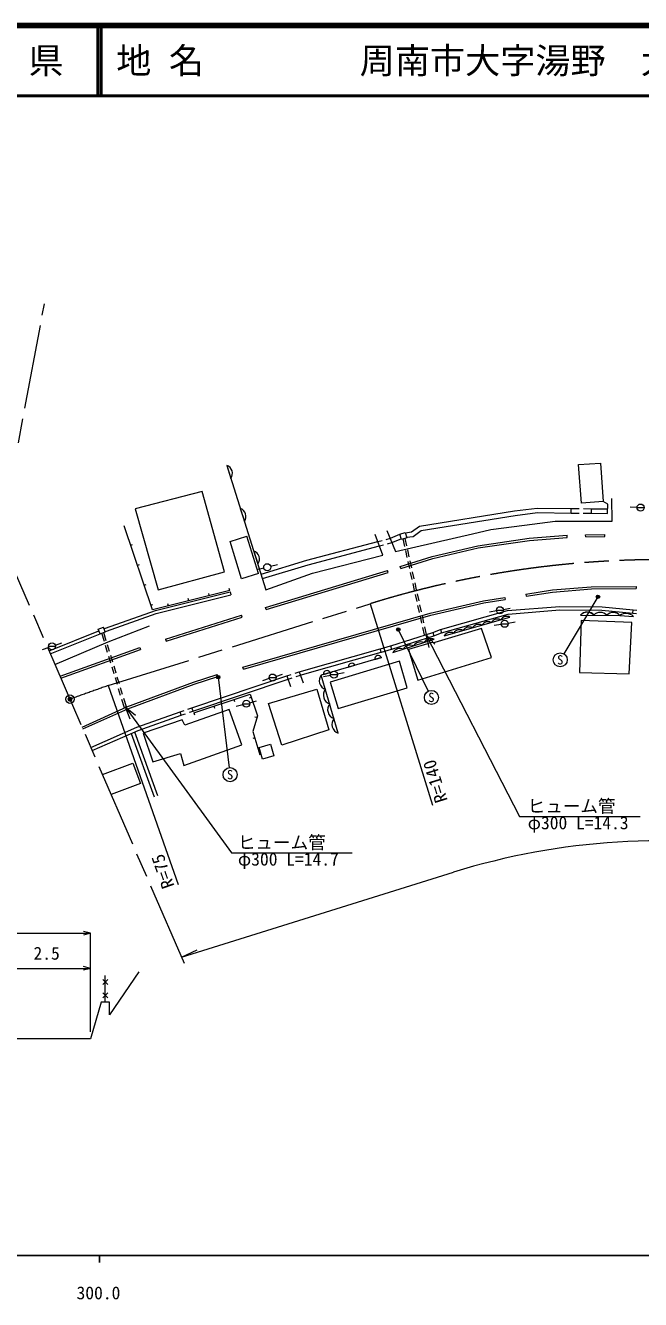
# Model space of a CAD drawing. Units: millimetres, scale not verified, with parts at other scales. Extents: x 40000 to 680000, y 20000 to 380000.
# Drawn here: x 357460 to 444990, y 198715 to 380000 of the extents above; entities that cross this region are included whole.
import ezdxf
from ezdxf.enums import TextEntityAlignment as Align

# ---------------------------------------------------------------- set-up
doc = ezdxf.new("R2010")
doc.units = ezdxf.units.MM
doc.header["$LTSCALE"] = 1000
doc.header["$PDMODE"] = 32
doc.header["$PDSIZE"] = 500
doc.linetypes.add('CHAIN', pattern=[18.5, 12, -1.5, 3.5, -1.5])
for name, color, linetype, lineweight in [('M-BGD', 7, 'Continuous', 13), ('M-BMK', 2, 'CHAIN', 13), ('M-BMK-SRVR', 3, 'Continuous', 13), ('M-STR-HTXT', 7, 'Continuous', 13), ('M-STR-STRC', 7, 'Continuous', 13), ('M-TTL', 2, 'Continuous', 140), ('M-TTL-BAND', 7, 'Continuous', 25), ('M-TTL-LINE', 7, 'Continuous', 50)]:
    doc.layers.add(name, color=color, linetype=linetype, lineweight=lineweight)
doc.layers.add('M-OTRS', color=6, linetype='Continuous')
doc.layers.add('M-TTL-TXT', color=7, linetype='Continuous')
doc.styles.add('ＭＳ ゴシック', font='')
doc.styles.get('ＭＳ ゴシック').set_extended_font_data('MS Gothic')

msp = doc.modelspace()

# ---------------------------------------------------------------- hatches: boundary and pattern name
at = {"layer": 'M-STR-HTXT'}
for points in [[(438693, 298639, -1), (439179, 298755, -1)], [(410430, 293825, -1), (410597, 294296, -1)], [(384721, 287068, -0.41421), (384681, 287419, -0.41421), (385032, 287459, -1)]]:
    msp.add_hatch(color=256, dxfattribs=at).paths.add_polyline_path(points)

# ---------------------------------------------------------------- linework, layer by layer
at = {"layer": 'M-BGD'}
for p, q in [((386101, 317391), (386679, 315561)), ((388031, 311282), (388609, 309452)), ((435130, 310621), (435138, 311271)), ((435130, 310621), (436250, 310607)), ((435138, 311271), (436258, 311257)), ((436850, 310600), (437969, 310586)), ((436858, 311250), (437977, 311236)), ((437977, 311236), (437969, 310586)), ((437977, 311236), (440313, 311207)), ((444494, 311428), (443495, 311465)), ((444494, 311409), (445494, 311409)), ((390644, 302036), (388971, 307333)), ((407605, 306568), (408205, 306726)), ((408785, 306880), (409386, 307038)), ((409001, 306264), (409592, 306420)), ((409386, 307038), (410757, 307595)), ((409592, 306420), (410940, 306968)), ((411442, 305864), (411202, 306940)), ((411730, 305952), (411490, 307024)), ((372429, 306039), (372713, 306135)), ((389947, 305216), (390525, 303386)), ((407830, 305955), (408421, 306111)), ((411791, 304303), (411573, 305279)), ((412078, 304390), (411860, 305366)), ((373393, 303198), (373677, 303294)), ((391374, 302793), (390406, 302542)), ((392342, 303044), (393310, 303295)), ((412139, 302741), (411921, 303717)), ((412427, 302829), (412209, 303805)), ((412488, 301179), (412270, 302155)), ((412776, 301267), (412558, 302243)), ((374357, 300357), (374641, 300454)), ((383616, 298876), (383544, 299167)), ((386528, 299598), (386456, 299889)), ((386576, 299403), (386684, 298967)), ((412837, 299618), (412619, 300594)), ((413124, 299706), (412906, 300682)), ((375321, 297516), (375605, 297613)), ((377792, 297432), (377720, 297723)), ((380704, 298154), (380632, 298445)), ((413185, 298056), (412967, 299032)), ((413473, 298144), (413255, 299120)), ((413534, 296495), (413316, 297471)), ((413822, 296583), (413604, 297559)), ((413882, 294933), (413665, 295909)), ((414170, 295021), (413952, 295997)), ((417067, 293161), (426414, 295812)), ((424491, 296711), (423507, 296533)), ((424483, 296800), (425483, 296800)), ((425475, 296889), (426459, 297068)), ((443885, 296365), (443935, 296862)), ((443885, 296365), (444438, 296309)), ((443935, 296862), (444488, 296806)), ((360817, 291025), (367914, 293855)), ((367822, 294087), (368565, 294383)), ((368081, 293437), (367822, 294087)), ((368081, 293437), (368824, 293733)), ((368824, 293733), (368565, 294383)), ((414253, 293272), (414013, 294348)), ((414540, 293363), (414301, 294436)), ((415437, 293648), (416533, 294049)), ((416533, 294049), (416669, 293567)), ((425168, 294779), (424184, 294601)), ((425160, 294868), (426160, 294868)), ((426152, 294958), (427136, 295136)), ((360995, 290612), (368081, 293437)), ((361709, 291830), (362654, 292158)), ((368685, 292333), (368322, 293533)), ((368963, 292451), (368602, 293644)), ((369427, 290919), (369137, 291876)), ((409761, 290793), (415621, 292657)), ((415437, 293648), (415588, 293172)), ((360764, 291502), (359820, 291174)), ((360737, 291666), (361737, 291666)), ((369149, 290801), (368859, 291758)), ((369612, 289270), (369323, 290227)), ((369890, 289388), (369601, 290345)), ((408107, 290084), (399548, 287574)), ((407157, 289805), (408107, 290084)), ((407920, 291292), (407978, 291309)), ((408060, 290812), (407920, 291292)), ((407978, 291309), (409402, 291729)), ((408060, 290812), (408117, 290828)), ((408117, 290828), (409543, 291250)), ((409402, 291729), (409543, 291250)), ((370076, 287738), (369786, 288696)), ((370354, 287856), (370064, 288814)), ((403400, 288703), (404350, 288982)), ((370540, 286207), (370250, 287164)), ((370817, 286325), (370528, 287282)), ((392153, 287060), (391204, 286746)), ((392128, 287216), (393128, 287216)), ((393103, 287373), (394053, 287686)), ((394676, 287483), (395261, 287665)), ((394676, 287483), (395194, 285943)), ((394835, 287009), (395424, 287192)), ((394923, 286722), (394925, 286723)), ((395834, 287844), (396420, 288026)), ((395996, 287371), (396584, 287554)), ((396420, 288026), (396970, 286448)), ((401969, 279320), (399548, 287574)), ((399853, 287663), (400803, 287942)), ((400864, 287519), (399888, 287302)), ((400852, 287628), (401852, 287628)), ((401840, 287736), (402817, 287953)), ((371003, 284676), (370713, 285633)), ((371281, 284794), (370991, 285751)), ((371540, 282901), (371177, 284101)), ((371816, 283026), (371455, 284219)), ((380589, 282731), (381145, 282926)), ((381310, 282454), (381145, 282926)), ((384252, 283130), (384348, 282845)), ((387096, 284087), (387191, 283802)), ((388400, 283355), (387436, 283088)), ((388381, 283489), (389381, 283489)), ((389599, 284357), (389315, 284261)), ((389363, 283622), (390327, 283890)), ((379468, 282338), (380023, 282532)), ((379633, 281866), (379468, 282337)), ((379633, 281866), (379713, 281894)), ((379713, 281894), (380229, 282075)), ((380795, 282273), (381310, 282454)), ((381409, 282172), (381505, 281888)), ((390412, 281514), (390124, 281600)), ((372498, 279267), (375769, 270240)), ((372956, 279470), (376239, 270410)), ((390090, 278641), (389803, 278553)), ((368812, 241023), (368812, 244823)), ((368459, 243557), (369166, 244264)), ((369166, 243557), (368459, 244264)), ((368459, 241664), (369166, 242372)), ((369166, 241664), (368459, 242372))]:
    msp.add_line(p, q, dxfattribs=at)
for points in [[(386101, 317391), (391685, 299714), (398300, 302090), (408321, 304620), (407236, 307572)], [(408867, 308161), (410119, 305153), (421094, 307666), (423673, 308270), (428501, 308906), (432831, 309454), (440934, 309482), (440923, 312712)], [(437969, 310586), (440298, 310557), (440328, 311884), (439657, 312265)], [(411523, 307825), (412389, 307931), (413531, 308770), (427075, 310921), (430283, 311331), (435138, 311271)], [(411708, 307192), (412637, 307306), (413789, 308153), (427167, 310278), (430320, 310681), (435130, 310621)], [(386528, 299598), (375539, 296873), (371487, 308816)], [(390644, 302036), (388223, 301283), (386572, 306575), (388971, 307333)], [(390982, 301939), (397503, 303901), (407605, 306568)], [(391178, 301319), (397680, 303275), (407830, 305955)], [(368657, 294151), (368846, 294226), (375952, 296770), (386576, 299403)], [(368824, 293733), (369005, 293805), (376082, 296338), (386684, 298967)], [(416533, 294049), (426050, 296748), (433485, 297347), (439519, 297288), (443934, 296862), (443935, 296862)], [(416669, 293567), (416687, 293573), (426139, 296254), (433502, 296847), (439493, 296788), (443885, 296365)], [(436466, 296104), (442041, 296058), (443988, 295914)], [(361651, 289096), (369209, 292313), (375110, 294561)], [(409402, 291729), (409468, 291749), (415437, 293648)], [(409543, 291250), (409615, 291271), (415588, 293172)], [(415588, 293172), (415598, 293175), (416669, 293567)], [(396420, 288026), (396721, 288120), (407920, 291292)], [(396584, 287554), (396863, 287641), (408060, 290812)], [(381145, 282926), (381272, 282970), (394676, 287483)], [(381310, 282454), (381434, 282497), (394830, 287007), (394835, 287009)], [(381409, 282172), (389425, 284871), (390484, 281758), (389821, 279524), (390825, 276228)], [(366764, 277271), (373302, 280171), (379468, 282337)], [(366967, 276814), (373487, 279705), (379633, 281866)], [(368437, 273403), (372739, 275035), (373833, 272152), (369666, 270561)], [(373612, 245323), (369412, 239223), (369412, 241023), (368212, 241023), (366712, 235823), (355212, 235823), (355212, 236823), (354212, 236823), (354212, 235823), (310212, 235823), (300012, 229823)]]:
    msp.add_lwpolyline(points, dxfattribs=at)
for points in [[(436583, 312053), (436155, 317550), (439280, 317719), (439657, 312265)], [(373074, 311201), (376344, 299716), (385798, 302277), (382612, 313692)], [(410744, 307640), (411511, 307864), (411736, 307096), (410968, 306872)], [(411984, 291202), (413299, 286846), (423805, 290064), (422366, 294201), (415724, 292222), (415134, 292153)], [(436559, 295354), (436323, 287952), (443386, 287762), (443740, 295060)], [(401940, 282798), (411803, 285771), (410668, 289536), (400805, 286563)], [(392038, 283531), (398942, 285566), (400649, 279774), (393929, 277585)], [(374207, 279316), (375602, 275222), (379516, 276392), (380019, 274712), (388257, 277626), (386468, 282686), (380140, 280448), (379746, 281222)], [(390704, 277254), (392336, 277732), (392813, 276100), (391182, 275623)]]:
    msp.add_lwpolyline(points, close=True, dxfattribs=at)
for centre in [(444994, 311409), (391858, 302919), (424983, 296800), (425660, 294868), (361237, 291666), (392628, 287216), (401352, 287628), (388881, 283489)]:
    msp.add_circle(centre, 500, dxfattribs=at)
for centre, radius, start, end in [((385731, 316268), 1182, 323.28848, 71.77364), ((385731, 316268), 1182, 323.28848, 71.77364), ((387661, 310159), 1182, 323.28848, 71.77364), ((387661, 310159), 1182, 323.28848, 71.77364), ((389577, 304093), 1182, 323.28848, 71.77364), ((389577, 304093), 1182, 323.28848, 71.77364), ((424614, 294528), 1017, 62.81993, 148.84548), ((425949, 294907), 1017, 62.81993, 148.84548), ((437422, 295221), 1302, 41.77324, 137.27434), ((437388, 295253), 1255, 41.77324, 137.27434), ((439246, 295237), 1255, 41.77324, 137.27434), ((441104, 295222), 1255, 41.77324, 137.27434), ((442927, 294805), 1535, 46.26183, 125.28354), ((419273, 293014), 1017, 62.81993, 148.84548), ((420608, 293392), 1017, 62.81993, 148.84548), ((421943, 293771), 1017, 62.81993, 148.84548), ((423279, 294150), 1017, 62.81993, 148.84548), ((413702, 291083), 1198, 67.73696, 147.57068), ((415167, 291549), 1198, 67.73696, 147.57068), ((417938, 292635), 1017, 62.81993, 148.84548), ((407659, 289850), 505, 27.51465, 185.17284), ((410772, 290150), 1198, 67.73696, 147.57068), ((412237, 290617), 1198, 67.73696, 147.57068), ((403902, 288749), 505, 27.51465, 185.17284), ((400528, 286759), 1274, 140.27031, 252.41717), ((400356, 287708), 505, 27.51465, 185.17284), ((401174, 284720), 1319, 141.32739, 251.36009), ((401782, 282645), 1319, 141.32739, 251.36009), ((402390, 280570), 1319, 141.32739, 251.36009)]:
    msp.add_arc(centre, radius, start, end, dxfattribs=at)
at = {"layer": 'M-BMK'}
for p, q in [((347183, 270969), (360152, 340413)), ((380069, 246505), (353911, 306995)), ((369245, 286078), (406531, 297726))]:
    msp.add_line(p, q, dxfattribs=at)
for centre, radius, start, end in [((447952, 163994), 140000, 79.95649, 107.20969), ((618130, -421423), 750000, 109.38089, 109.82285)]:
    msp.add_arc(centre, radius, start, end, dxfattribs=at)
at = {"layer": 'M-BMK-SRVR'}
msp.add_circle((363795, 284137), 600, dxfattribs=at)
at = {"layer": 'M-OTRS'}
msp.add_point((363795, 284137), dxfattribs=at)
msp.add_point((363795, 284137), dxfattribs=at)
at = {"layer": 'M-STR-HTXT'}
for p, q in [((406531, 297726), (415407, 269070)), ((438936, 298697), (434074, 290597)), ((410513, 294060), (414787, 285288)), ((414447, 293333), (427771, 267459)), ((414447, 293333), (414844, 291513)), ((414447, 293333), (415698, 291953)), ((384876, 287264), (386450, 274393)), ((369245, 286078), (379207, 257760)), ((371647, 283059), (386769, 262289)), ((371647, 283059), (372318, 281321)), ((371647, 283059), (373094, 281886)), ((427771, 267459), (444944, 267459)), ((386769, 262289), (403942, 262289)), ((379670, 247428), (418366, 259517)), ((310212, 250823), (366712, 250823)), ((366712, 250823), (365712, 251089)), ((366712, 250823), (365712, 250556)), ((366712, 236823), (366712, 250833)), ((379670, 247428), (381888, 248479)), ((354212, 245823), (366712, 245823)), ((366712, 245823), (365712, 246089)), ((366712, 245823), (365712, 245556))]:
    msp.add_line(p, q, dxfattribs=at)
for centre in [(438936, 298697), (410513, 294060), (384876, 287264)]:
    msp.add_circle(centre, 250, dxfattribs=at)
msp.add_arc((447952, 163994), 100000, 79.95649, 107.20969, dxfattribs=at)
at = {"layer": 'M-STR-STRC'}
for p, q in [((434563, 307154), (434540, 307453)), ((437181, 307520), (439901, 307583)), ((437188, 307220), (437181, 307520)), ((437188, 307220), (439907, 307283)), ((439907, 307283), (439901, 307583)), ((410892, 302732), (410804, 303019)), ((391624, 297179), (408971, 302461)), ((391714, 296893), (409059, 302174)), ((409059, 302174), (408971, 302461)), ((444375, 300195), (444361, 299895)), ((425665, 298624), (425711, 298327)), ((428648, 299089), (428694, 298792)), ((377379, 292698), (388207, 296072)), ((377468, 292412), (388296, 295785)), ((388296, 295785), (388207, 296072)), ((391714, 296893), (391627, 297180)), ((377379, 292698), (377468, 292412)), ((362389, 287412), (373722, 291508)), ((362500, 287133), (373824, 291226)), ((373722, 291508), (373824, 291226)), ((388470, 288405), (388387, 288693)), ((384845, 287359), (384752, 287644))]:
    msp.add_line(p, q, dxfattribs=at)
for points in [[(410802, 303018), (415340, 304458), (421816, 305975), (429165, 307035), (434540, 307453)], [(410892, 302732), (415420, 304169), (421872, 305680), (429198, 306736), (434563, 307154)], [(428648, 299089), (432448, 299680), (437978, 300138), (444375, 300195)], [(428694, 298792), (432483, 299382), (437992, 299839), (444361, 299894)], [(388387, 288693), (415076, 296399), (422645, 298153), (425665, 298624)], [(388470, 288405), (415152, 296109), (422702, 297859), (425711, 298327)], [(365509, 280175), (371890, 283059), (381368, 286538), (384752, 287644)], [(365628, 279900), (372004, 282781), (381467, 286255), (384845, 287359)]]:
    msp.add_lwpolyline(points, dxfattribs=at)
for centre in [(433559, 289740), (415225, 284389), (386572, 273401)]:
    msp.add_circle(centre, 1000, dxfattribs=at)
at = {"layer": 'M-TTL'}
msp.add_line((680000, 380000), (40000, 380000), dxfattribs=at)
at = {"layer": 'M-TTL-BAND'}
for p, q in [((40000, 205000), (579000, 205000)), ((368000, 205000), (368000, 204000))]:
    msp.add_line(p, q, dxfattribs=at)
at = {"layer": 'M-TTL-LINE'}
for p, q in [((367750, 380000), (367750, 370000)), ((368250, 380000), (368250, 370000)), ((40000, 370000), (680000, 370000))]:
    msp.add_line(p, q, dxfattribs=at)

# ---------------------------------------------------------------- texts
at = {"layer": 'M-STR-HTXT', "style": 'ＭＳ ゴシック'}
msp.add_text('R=140', height=1833, rotation=107.21, dxfattribs=at).set_placement((415807, 269195), align=Align.TOP_LEFT)
for p in [(428928, 267459), (387687, 262289)]:
    msp.add_text('ヒューム管', height=1833, dxfattribs=at).set_placement(p, align=Align.BOTTOM_LEFT)
for s, p in [('φ300 L=14.3', (428928, 267459)), ('φ300 L=14.7', (387687, 262289))]:
    msp.add_text(s, height=1833, dxfattribs=at).set_placement(p, align=Align.TOP_LEFT)
msp.add_text('R=75', height=1833, rotation=109.381, dxfattribs=at).set_placement((379207, 257760), align=Align.BOTTOM_LEFT)
msp.add_text('2.5', height=1833, dxfattribs=at).set_placement((360473, 247986), align=Align.MIDDLE_CENTER)
at = {"layer": 'M-STR-STRC', "style": 'ＭＳ ゴシック'}
for p in [(433559, 289740), (415225, 284389), (386572, 273401)]:
    msp.add_text('S', height=1320, dxfattribs=at).set_placement(p, align=Align.MIDDLE_CENTER)
at = {"layer": 'M-TTL-BAND', "style": 'ＭＳ ゴシック'}
msp.add_text('300.0', height=1833, dxfattribs=at).set_placement((367844, 198195), align=Align.BOTTOM_CENTER)
at = {"layer": 'M-TTL-TXT', "style": 'ＭＳ ゴシック'}
msp.add_text('山\u3000口\u3000県', height=3666, dxfattribs=at).set_placement((350375, 375000), align=Align.MIDDLE_CENTER)
for s, p in [('地 名', (370380, 375000)), ('周南市大字湯野\u3000大字戸田', (405024, 375000))]:
    msp.add_text(s, height=3666, dxfattribs=at).set_placement(p, align=Align.MIDDLE_LEFT)

doc.saveas('drawing.dxf')
